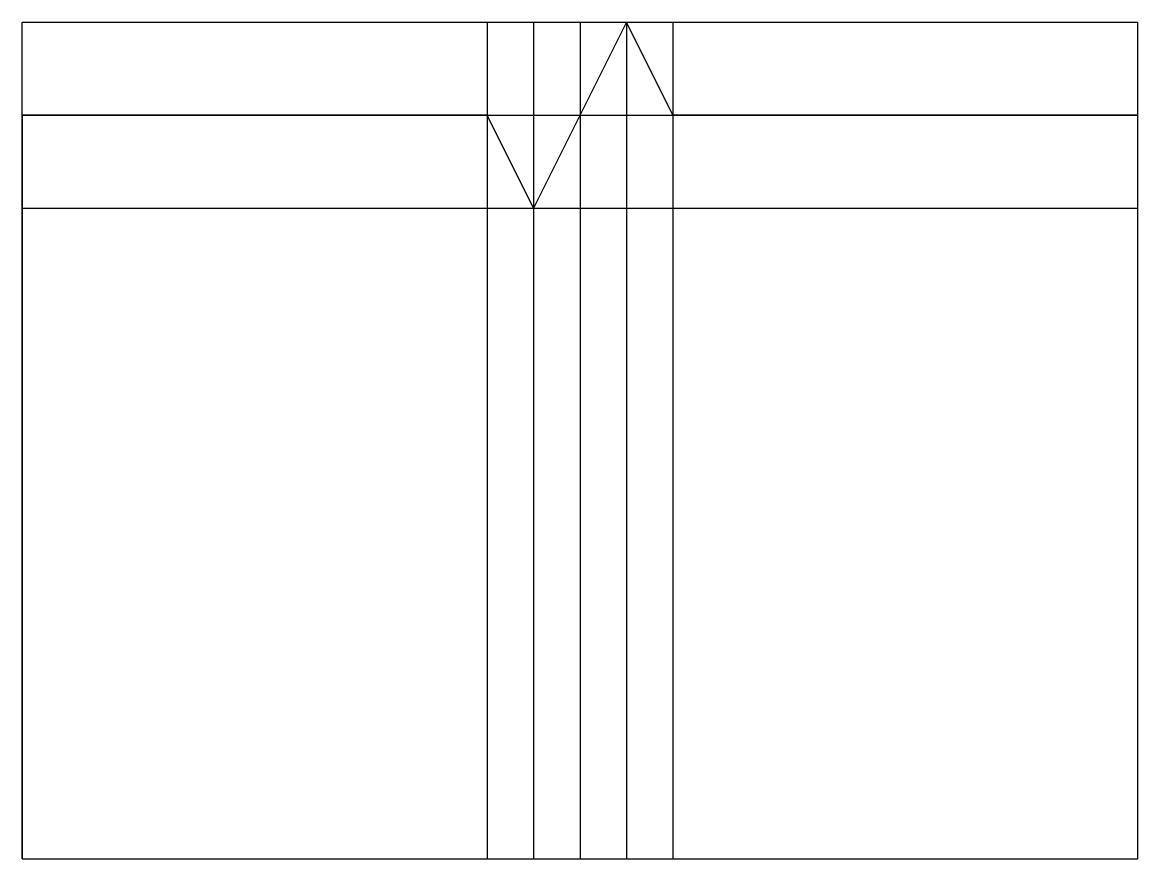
# Model space of a CAD drawing. Extents: x -150 to 150, y -200 to 25.
import ezdxf

# ---------------------------------------------------------------- set-up
doc = ezdxf.new("R2010")
doc.units = 0
doc.layers.get('0').update_dxf_attribs({"linetype": 'CONTINUOUS'})

msp = doc.modelspace()

# ---------------------------------------------------------------- linework, layer by layer
at = {"linetype": 'CONTINUOUS'}
for p, q in [((-150, 25), (150, 25)), ((-150, -200), (-150, 25)), ((-25, 25), (-25, -200)), ((-12.5, 25), (-12.5, -200)), ((12.5, 25), (-12.5, -25)), ((0, 25), (0, -200)), ((12.5, 25), (12.5, -200)), ((25, 0), (12.5, 25)), ((25, 25), (25, -200)), ((150, -200), (150, 25)), ((-150, 0), (150, 0)), ((-25, 0), (-150, 0)), ((-150, 0), (-150, -200)), ((-12.5, -25), (-25, 0)), ((150, 0), (25, 0)), ((150, -200), (150, 0)), ((-150, -25), (150, -25)), ((-150, -200), (150, -200)), ((-150, -200), (150, -200))]:
    msp.add_line(p, q, dxfattribs=at)

doc.saveas('drawing.dxf')
